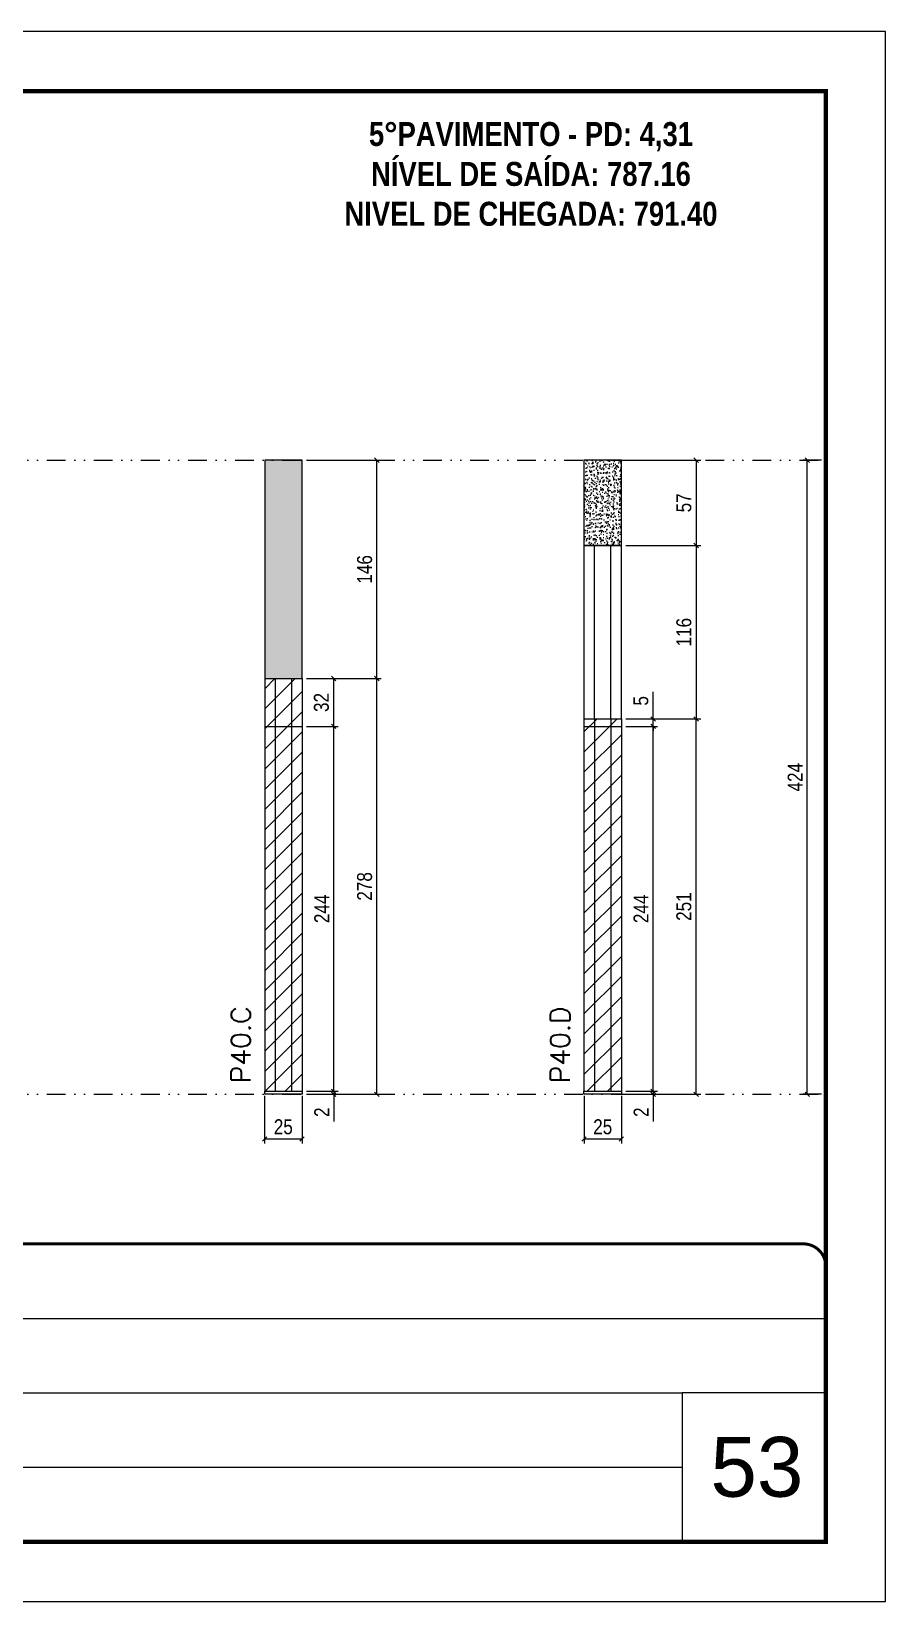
# Model space of a CAD drawing. Extents: x 14400 to 27878, y -21631 to 6985.
# Drawn here: x 15327 to 15898, y -8997 to -7947 of the extents above; entities that cross this region are included whole.
import ezdxf

# ---------------------------------------------------------------- set-up
doc = ezdxf.new("R2010")
doc.units = 0
for name, pattern in [('CONTINUO', [0]), ('DASHED', [0.75, 0.5, -0.25]), ('DIVIDE2', [0.625, 0.25, -0.125, 0, -0.125, 0, -0.125])]:
    doc.linetypes.add(name, pattern=pattern)
for name, color, linetype, lineweight in [('CARIMBO', 255, 'Continuous', 9), ('Folhas', 255, 'Continuous', 9), ('Hachura', 251, 'Continuous', 9), ('SARRAFO DE PRESSAO', 251, 'DASHED', 9), ('Texto Seção', 7, 'Continuous', 15)]:
    doc.layers.add(name, color=color, linetype=linetype, lineweight=lineweight)
for name, color, linetype in [('COTA', 241, 'Continuous'), ('NOMENCLATURA', 7, 'Continuous'), ('Nível', 160, 'Continuous'), ('Painéis', 200, 'Continuous'), ('SARR_2.2x7', 40, 'Continuous')]:
    doc.layers.add(name, color=color, linetype=linetype)
doc.styles.add('ARIAL', font='arial.ttf')
doc.styles.add('COTA TECNICA', font='techl___.ttf', dxfattribs={"height": 10})
doc.styles.add('COTA TECNICA-50', font='techl___.ttf', dxfattribs={"height": 10})
doc.styles.add('REGUA-120', font='ROMANS.shx', dxfattribs={"height": 15})
doc.styles.add('ROMANC', font='techb___.ttf', dxfattribs={"height": 2.5})
doc.dimstyles.new('COTA PAINEL-50', dxfattribs={"dimtxt": 10, "dimasz": 3, "dimexe": 3, "dimexo": 3, "dimgap": 3, "dimtad": 1, "dimdec": 1, "dimzin": 12, "dimdsep": 46, "dimtxsty": 'COTA TECNICA-50', "dimblk1": 'OBLIQUE', "dimblk2": 'OBLIQUE', "dimsah": 1, "dimcen": 0.9, "dimclrd": 4, "dimclre": 4, "dimclrt": 240, "dimadec": 1, "dimazin": 3, "dimtfac": 1, "dimtdec": 1, "dimtmove": 0, "dimatfit": 3, "dimfxl": 1, "dimtolj": 1, "dimtzin": 12, "dimarcsym": 0})
doc.dimstyles.new('PAINEL', dxfattribs={"dimtxt": 10, "dimasz": 3, "dimexe": 3, "dimexo": 3, "dimgap": 3, "dimtad": 1, "dimdec": 1, "dimzin": 12, "dimdsep": 46, "dimtxsty": 'COTA TECNICA', "dimblk1": 'OBLIQUE', "dimblk2": 'OBLIQUE', "dimsah": 1, "dimcen": 0.9, "dimclrd": 4, "dimclre": 4, "dimclrt": 240, "dimadec": 1, "dimazin": 3, "dimtfac": 1, "dimtdec": 1, "dimtmove": 0, "dimatfit": 3, "dimfxl": 1, "dimtolj": 1, "dimtzin": 12, "dimarcsym": 0})

# ---------------------------------------------------------------- blocks, each defined once
blk = doc.blocks.new('9999999999')
at = {"color": 30, "linetype": 'CONTINUO'}
for p, q in [((98564.6, 34379.6), (99584, 34379.6)), ((98564.6, 34329.8), (99488, 34329.8)), ((99584, 34329.8), (99488, 34329.8)), ((99488, 34329.8), (99488, 34230.2)), ((98564.6, 34280), (99488, 34280))]:
    blk.add_line(p, q, dxfattribs=at)
at = {"color": 30, "linetype": 'CONTINUO', "const_width": 2}
blk.add_lwpolyline([(99584, 34230.2), (99584, 34414.4, 0.414214), (99569, 34429.4), (98229, 34429.4, 0.414214), (98214, 34414.4), (98214, 34245.2, 0.414214), (98229, 34230.2), (99584, 34230.2)], format="xyb", dxfattribs=at)
at = {"layer": 'Folhas'}
blk.add_lwpolyline([(98139, 34190.2), (99624, 34190.2), (99624, 35240.2), (98139, 35240.2)], close=True, dxfattribs=at)
at = {"layer": 'Folhas', "color": 30, "const_width": 3}
blk.add_lwpolyline([(98214, 34230.2), (99584, 34230.2), (99584, 35200.2), (98214, 35200.2)], close=True, dxfattribs=at)
blk = doc.blocks.new('_Oblique')
at = {"color": 0, "linetype": 'ByBlock', "lineweight": -2}
blk.add_line((-0.5, -0.5), (0.5, 0.5), dxfattribs=at)
blk = doc.blocks.new('*D2058')
at = {"layer": 'COTA', "color": 4, "lineweight": -2, "transparency": 16777216}
for p, q in [((15483.2, -8658.5), (15483.2, -8690.4)), ((15508.2, -8658.5), (15508.2, -8690.4)), ((15483.2, -8687.4), (15508.2, -8687.4))]:
    blk.add_line(p, q, dxfattribs=at)
at = {"layer": 'Defpoints', "color": 0, "transparency": 16777216}
for p in [(15483.2, -8655.5), (15508.2, -8655.5), (15508.2, -8687.4)]:
    blk.add_point(p, dxfattribs=at)
at = {"layer": 'COTA', "color": 4, "lineweight": -2, "transparency": 16777216, "xscale": 3, "yscale": 3, "zscale": 3, "rotation": 180}
blk.add_blockref('_Oblique', (15483.2, -8687.4), dxfattribs=at)
at = {"layer": 'COTA', "color": 4, "lineweight": -2, "transparency": 16777216, "xscale": 3, "yscale": 3, "zscale": 3}
blk.add_blockref('_Oblique', (15508.2, -8687.4), dxfattribs=at)
at = {"layer": 'COTA', "color": 240, "transparency": 16777216, "insert": (15495.7, -8679.3), "char_height": 10, "attachment_point": 5, "style": 'COTA TECNICA'}
blk.add_mtext('\\A1;25', dxfattribs=at)
blk = doc.blocks.new('*D2059')
at = {"layer": 'COTA', "color": 4, "lineweight": -2, "transparency": 16777216}
for p, q in [((15511.2, -8655.5), (15532.4, -8655.5)), ((15511.2, -8657.5), (15532.4, -8657.5)), ((15529.4, -8655.5), (15529.4, -8652.5)), ((15529.4, -8655.5), (15529.4, -8657.5)), ((15529.4, -8657.5), (15529.4, -8675.6))]:
    blk.add_line(p, q, dxfattribs=at)
at = {"layer": 'Defpoints', "color": 0, "transparency": 16777216}
for p in [(15508.2, -8655.5), (15508.2, -8657.5), (15529.4, -8655.5)]:
    blk.add_point(p, dxfattribs=at)
at = {"layer": 'COTA', "color": 4, "lineweight": -2, "transparency": 16777216, "xscale": 3, "yscale": 3, "zscale": 3}
for p, rotation in [((15529.4, -8655.5), 270), ((15529.4, -8657.5), 90)]:
    blk.add_blockref('_Oblique', p, dxfattribs=dict(at, rotation=rotation))
at = {"layer": 'COTA', "color": 240, "transparency": 16777216, "insert": (15521.4, -8669.5), "char_height": 10, "attachment_point": 5, "rotation": 90, "style": 'COTA TECNICA-50'}
blk.add_mtext('\\A1;2', dxfattribs=at)
blk = doc.blocks.new('*D2060')
at = {"layer": 'COTA', "color": 4, "lineweight": -2, "transparency": 16777216}
for p, q in [((15511.2, -8379.5), (15561.2, -8379.5)), ((15558.2, -8657.5), (15558.2, -8379.5)), ((15511.2, -8657.5), (15561.2, -8657.5))]:
    blk.add_line(p, q, dxfattribs=at)
at = {"layer": 'Defpoints', "color": 0, "transparency": 16777216}
for p in [(15508.2, -8379.5), (15558.2, -8379.5), (15508.2, -8657.5)]:
    blk.add_point(p, dxfattribs=at)
at = {"layer": 'COTA', "color": 4, "lineweight": -2, "transparency": 16777216, "xscale": 3, "yscale": 3, "zscale": 3}
for p, rotation in [((15558.2, -8379.5), 90), ((15558.2, -8657.5), 270)]:
    blk.add_blockref('_Oblique', p, dxfattribs=dict(at, rotation=rotation))
at = {"layer": 'COTA', "color": 240, "transparency": 16777216, "insert": (15550.1, -8518.5), "char_height": 10, "attachment_point": 5, "rotation": 90, "style": 'COTA TECNICA-50'}
blk.add_mtext('\\A1;278', dxfattribs=at)
blk = doc.blocks.new('*D2061')
at = {"layer": 'COTA', "color": 4, "lineweight": -2, "transparency": 16777216}
for p, q in [((15511.2, -8233.5), (15561.2, -8233.5)), ((15558.2, -8379.5), (15558.2, -8233.5)), ((15511.2, -8379.5), (15561.2, -8379.5))]:
    blk.add_line(p, q, dxfattribs=at)
at = {"layer": 'Defpoints', "color": 0, "transparency": 16777216}
for p in [(15508.2, -8233.5), (15558.2, -8233.5), (15508.2, -8379.5)]:
    blk.add_point(p, dxfattribs=at)
at = {"layer": 'COTA', "color": 4, "lineweight": -2, "transparency": 16777216, "xscale": 3, "yscale": 3, "zscale": 3}
for p, rotation in [((15558.2, -8233.5), 90), ((15558.2, -8379.5), 270)]:
    blk.add_blockref('_Oblique', p, dxfattribs=dict(at, rotation=rotation))
at = {"layer": 'COTA', "color": 240, "transparency": 16777216, "insert": (15550.1, -8306.5), "char_height": 10, "attachment_point": 5, "rotation": 90, "style": 'COTA TECNICA'}
blk.add_mtext('\\A1;146', dxfattribs=at)
blk = doc.blocks.new('*D2071')
at = {"layer": 'COTA', "color": 4, "lineweight": -2, "transparency": 16777216}
for p, q in [((15511.2, -8411.5), (15532.4, -8411.5)), ((15529.4, -8655.5), (15529.4, -8411.5)), ((15511.2, -8655.5), (15532.4, -8655.5))]:
    blk.add_line(p, q, dxfattribs=at)
at = {"layer": 'Defpoints', "color": 0, "transparency": 16777216}
for p in [(15508.2, -8411.5), (15529.4, -8411.5), (15508.2, -8655.5)]:
    blk.add_point(p, dxfattribs=at)
at = {"layer": 'COTA', "color": 4, "lineweight": -2, "transparency": 16777216, "xscale": 3, "yscale": 3, "zscale": 3}
for p, rotation in [((15529.4, -8411.5), 90), ((15529.4, -8655.5), 270)]:
    blk.add_blockref('_Oblique', p, dxfattribs=dict(at, rotation=rotation))
at = {"layer": 'COTA', "color": 240, "transparency": 16777216, "insert": (15521.4, -8533.5), "char_height": 10, "attachment_point": 5, "rotation": 90, "style": 'COTA TECNICA'}
blk.add_mtext('\\A1;244', dxfattribs=at)
blk = doc.blocks.new('*D2072')
at = {"layer": 'COTA', "color": 4, "lineweight": -2, "transparency": 16777216}
for p, q in [((15511.2, -8379.5), (15532.4, -8379.5)), ((15529.4, -8411.5), (15529.4, -8379.5)), ((15511.2, -8411.5), (15532.4, -8411.5))]:
    blk.add_line(p, q, dxfattribs=at)
at = {"layer": 'Defpoints', "color": 0, "transparency": 16777216}
for p in [(15508.2, -8379.5), (15529.4, -8379.5), (15508.2, -8411.5)]:
    blk.add_point(p, dxfattribs=at)
at = {"layer": 'COTA', "color": 4, "lineweight": -2, "transparency": 16777216, "xscale": 3, "yscale": 3, "zscale": 3}
for p, rotation in [((15529.4, -8379.5), 90), ((15529.4, -8411.5), 270)]:
    blk.add_blockref('_Oblique', p, dxfattribs=dict(at, rotation=rotation))
at = {"layer": 'COTA', "color": 240, "transparency": 16777216, "insert": (15521.2, -8395.5), "char_height": 10, "attachment_point": 5, "rotation": 90, "style": 'COTA TECNICA'}
blk.add_mtext('\\A1;32', dxfattribs=at)
blk = doc.blocks.new('*D2062')
at = {"layer": 'COTA', "color": 4, "lineweight": -2, "transparency": 16777216}
for p, q in [((15696.8, -8658.5), (15696.8, -8690.4)), ((15721.8, -8658.5), (15721.8, -8690.4)), ((15696.8, -8687.4), (15721.8, -8687.4))]:
    blk.add_line(p, q, dxfattribs=at)
at = {"layer": 'Defpoints', "color": 0, "transparency": 16777216}
for p in [(15696.8, -8655.5), (15721.8, -8655.5), (15721.8, -8687.4)]:
    blk.add_point(p, dxfattribs=at)
at = {"layer": 'COTA', "color": 4, "lineweight": -2, "transparency": 16777216, "xscale": 3, "yscale": 3, "zscale": 3, "rotation": 180}
blk.add_blockref('_Oblique', (15696.8, -8687.4), dxfattribs=at)
at = {"layer": 'COTA', "color": 4, "lineweight": -2, "transparency": 16777216, "xscale": 3, "yscale": 3, "zscale": 3}
blk.add_blockref('_Oblique', (15721.8, -8687.4), dxfattribs=at)
at = {"layer": 'COTA', "color": 240, "transparency": 16777216, "insert": (15709.3, -8679.3), "char_height": 10, "attachment_point": 5, "style": 'COTA TECNICA'}
blk.add_mtext('\\A1;25', dxfattribs=at)
blk = doc.blocks.new('*D2063')
at = {"layer": 'COTA', "color": 4, "lineweight": -2, "transparency": 16777216}
for p, q in [((15724.8, -8655.5), (15746, -8655.5)), ((15724.8, -8657.5), (15746, -8657.5)), ((15743, -8655.5), (15743, -8652.5)), ((15743, -8655.5), (15743, -8657.5)), ((15743, -8657.5), (15743, -8675.6))]:
    blk.add_line(p, q, dxfattribs=at)
at = {"layer": 'Defpoints', "color": 0, "transparency": 16777216}
for p in [(15721.8, -8655.5), (15721.8, -8657.5), (15743, -8655.5)]:
    blk.add_point(p, dxfattribs=at)
at = {"layer": 'COTA', "color": 4, "lineweight": -2, "transparency": 16777216, "xscale": 3, "yscale": 3, "zscale": 3}
for p, rotation in [((15743, -8655.5), 270), ((15743, -8657.5), 90)]:
    blk.add_blockref('_Oblique', p, dxfattribs=dict(at, rotation=rotation))
at = {"layer": 'COTA', "color": 240, "transparency": 16777216, "insert": (15735, -8669.5), "char_height": 10, "attachment_point": 5, "rotation": 90, "style": 'COTA TECNICA-50'}
blk.add_mtext('\\A1;2', dxfattribs=at)
blk = doc.blocks.new('*D2064')
at = {"layer": 'COTA', "color": 4, "lineweight": -2, "transparency": 16777216}
for p, q in [((15724.8, -8406.5), (15774.8, -8406.5)), ((15771.8, -8657.5), (15771.8, -8406.5)), ((15724.8, -8657.5), (15774.8, -8657.5))]:
    blk.add_line(p, q, dxfattribs=at)
at = {"layer": 'Defpoints', "color": 0, "transparency": 16777216}
for p in [(15721.8, -8406.5), (15771.8, -8406.5), (15721.8, -8657.5)]:
    blk.add_point(p, dxfattribs=at)
at = {"layer": 'COTA', "color": 4, "lineweight": -2, "transparency": 16777216, "xscale": 3, "yscale": 3, "zscale": 3}
for p, rotation in [((15771.8, -8406.5), 90), ((15771.8, -8657.5), 270)]:
    blk.add_blockref('_Oblique', p, dxfattribs=dict(at, rotation=rotation))
at = {"layer": 'COTA', "color": 240, "transparency": 16777216, "insert": (15763.6, -8532), "char_height": 10, "attachment_point": 5, "rotation": 90, "style": 'COTA TECNICA-50'}
blk.add_mtext('\\A1;251', dxfattribs=at)
blk = doc.blocks.new('*D2073')
at = {"layer": 'COTA', "color": 4, "lineweight": -2, "transparency": 16777216}
for p, q in [((15724.8, -8411.5), (15746, -8411.5)), ((15743, -8655.5), (15743, -8411.5)), ((15724.8, -8655.5), (15746, -8655.5))]:
    blk.add_line(p, q, dxfattribs=at)
at = {"layer": 'Defpoints', "color": 0, "transparency": 16777216}
for p in [(15721.8, -8411.5), (15743, -8411.5), (15721.8, -8655.5)]:
    blk.add_point(p, dxfattribs=at)
at = {"layer": 'COTA', "color": 4, "lineweight": -2, "transparency": 16777216, "xscale": 3, "yscale": 3, "zscale": 3}
for p, rotation in [((15743, -8411.5), 90), ((15743, -8655.5), 270)]:
    blk.add_blockref('_Oblique', p, dxfattribs=dict(at, rotation=rotation))
at = {"layer": 'COTA', "color": 240, "transparency": 16777216, "insert": (15734.9, -8533.5), "char_height": 10, "attachment_point": 5, "rotation": 90, "style": 'COTA TECNICA'}
blk.add_mtext('\\A1;244', dxfattribs=at)
blk = doc.blocks.new('*D2074')
at = {"layer": 'COTA', "color": 4, "lineweight": -2, "transparency": 16777216}
for p, q in [((15743, -8406.5), (15743, -8388.4)), ((15724.8, -8406.5), (15746, -8406.5)), ((15743, -8411.5), (15743, -8406.5)), ((15724.8, -8411.5), (15746, -8411.5)), ((15743, -8411.5), (15743, -8414.5))]:
    blk.add_line(p, q, dxfattribs=at)
at = {"layer": 'Defpoints', "color": 0, "transparency": 16777216}
for p in [(15721.8, -8406.5), (15743, -8406.5), (15721.8, -8411.5)]:
    blk.add_point(p, dxfattribs=at)
at = {"layer": 'COTA', "color": 4, "lineweight": -2, "transparency": 16777216, "xscale": 3, "yscale": 3, "zscale": 3}
for p, rotation in [((15743, -8406.5), 270), ((15743, -8411.5), 90)]:
    blk.add_blockref('_Oblique', p, dxfattribs=dict(at, rotation=rotation))
at = {"layer": 'COTA', "color": 240, "transparency": 16777216, "insert": (15734.8, -8394.4), "char_height": 10, "attachment_point": 5, "rotation": 90, "style": 'COTA TECNICA'}
blk.add_mtext('\\A1;5', dxfattribs=at)
blk = doc.blocks.new('*D2098')
at = {"layer": 'COTA', "color": 4, "lineweight": -2, "transparency": 16777216}
for p, q in [((15724.8, -8233.5), (15774.8, -8233.5)), ((15771.8, -8233.5), (15771.8, -8290.5)), ((15724.8, -8290.5), (15774.8, -8290.5))]:
    blk.add_line(p, q, dxfattribs=at)
at = {"layer": 'Defpoints', "color": 0, "transparency": 16777216}
for p in [(15721.8, -8233.5), (15721.8, -8290.5), (15771.8, -8290.5)]:
    blk.add_point(p, dxfattribs=at)
at = {"layer": 'COTA', "color": 4, "lineweight": -2, "transparency": 16777216, "xscale": 3, "yscale": 3, "zscale": 3}
for p, rotation in [((15771.8, -8233.5), 90), ((15771.8, -8290.5), 270)]:
    blk.add_blockref('_Oblique', p, dxfattribs=dict(at, rotation=rotation))
at = {"layer": 'COTA', "color": 240, "transparency": 16777216, "insert": (15763.6, -8262), "char_height": 10, "attachment_point": 5, "rotation": 90, "style": 'COTA TECNICA'}
blk.add_mtext('\\A1;57', dxfattribs=at)
blk = doc.blocks.new('*D2099')
at = {"layer": 'COTA', "color": 4, "lineweight": -2, "transparency": 16777216}
for p, q in [((15724.8, -8290.5), (15774.8, -8290.5)), ((15771.8, -8290.5), (15771.8, -8406.5)), ((15724.8, -8406.5), (15774.8, -8406.5))]:
    blk.add_line(p, q, dxfattribs=at)
at = {"layer": 'Defpoints', "color": 0, "transparency": 16777216}
for p in [(15721.8, -8290.5), (15721.8, -8406.5), (15771.8, -8406.5)]:
    blk.add_point(p, dxfattribs=at)
at = {"layer": 'COTA', "color": 4, "lineweight": -2, "transparency": 16777216, "xscale": 3, "yscale": 3, "zscale": 3}
for p, rotation in [((15771.8, -8290.5), 90), ((15771.8, -8406.5), 270)]:
    blk.add_blockref('_Oblique', p, dxfattribs=dict(at, rotation=rotation))
at = {"layer": 'COTA', "color": 240, "transparency": 16777216, "insert": (15763.6, -8348.5), "char_height": 10, "attachment_point": 5, "rotation": 90, "style": 'COTA TECNICA'}
blk.add_mtext('\\A1;116', dxfattribs=at)
blk = doc.blocks.new('*D4193')
at = {"layer": 'COTA', "color": 4, "lineweight": -2, "transparency": 16777216}
for p, q in [((15855.5, -8233.5), (15843.1, -8233.5)), ((15846.1, -8657.5), (15846.1, -8233.5)), ((15855.5, -8657.5), (15843.1, -8657.5))]:
    blk.add_line(p, q, dxfattribs=at)
at = {"layer": 'Defpoints', "color": 0, "transparency": 16777216}
for p in [(15846.1, -8233.5), (15858.5, -8233.5), (15858.5, -8657.5)]:
    blk.add_point(p, dxfattribs=at)
at = {"layer": 'COTA', "color": 4, "lineweight": -2, "transparency": 16777216, "xscale": 3, "yscale": 3, "zscale": 3}
for p, rotation in [((15846.1, -8233.5), 90), ((15846.1, -8657.5), 270)]:
    blk.add_blockref('_Oblique', p, dxfattribs=dict(at, rotation=rotation))
at = {"layer": 'COTA', "color": 240, "transparency": 16777216, "insert": (15838, -8445.5), "char_height": 10, "attachment_point": 5, "rotation": 90, "style": 'COTA TECNICA'}
blk.add_mtext('\\A1;424', dxfattribs=at)

msp = doc.modelspace()

# ---------------------------------------------------------------- hatches: boundary and pattern name
at = {"layer": 'COTA'}
h = msp.add_hatch(dxfattribs=at)
h.set_pattern_fill('AR-CONC', color=256, scale=0.03)
h.set_pattern_definition([(50, (-4755, -3121.7253), (5.4655401, -0.4781726), [0.5715, -6.2865]), (355, (-4755, -3121.7253), (-1.0573026, 5.7317054), [0.4572, -5.0292175]), (100.451445, (-4754.5445, -3121.765), (4.4082374, 5.2535326), [0.4857003, -5.3427073]), (46.1842, (-4755, -3120.201), (8.1323712, -1.2612698), [0.85725, -9.42975]), (96.635558, (-4754.322, -3120.3064), (7.122124, 7.4227837), [0.7285507, -8.0140682]), (351.18415, (-4755, -3120.201), (7.122124, 7.4227837), [0.685799, -7.543792]), (21, (-4754.238, -3120.5823), (4.5484317, -3.0679559), [0.5715, -6.2865]), (326, (-4754.238, -3120.5823), (1.8540609, 5.525639), [0.4572, -5.0292]), (71.451445, (-4753.859, -3120.838), (6.4024926, 2.457683), [0.4857003, -5.3426981]), (37.5, (-4755, -3121.7253), (0.0926581, 2.53665117), [0, -4.96824, 0, -5.1054, 0, -5.04825]), (7.5, (-4755, -3121.7253), (2.00458988, 3.00541724), [0, -2.91084, 0, -4.85394, 0, -1.92405]), (327.5, (-4756.6993, -3121.7253), (4.06771786, -0.17186232), [0, -1.905, 0, -5.9436, 0, -7.8867]), (317.5, (-4757.4613, -3121.7253), (4.44387544, 0.76279473), [0, -2.4765, 0, -3.94716, 0, -5.6007])])
h.paths.add_polyline_path([(15508.25, -8233.47), (15483.25, -8233.47), (15483.25, -8379.47), (15508.25, -8379.47)])
h = msp.add_hatch(dxfattribs=at)
h.set_pattern_fill('AR-CONC', color=256, scale=0.03)
h.set_pattern_definition([(50, (0, 91), (5.4655401, -0.4781726), [0.5715, -6.2865]), (355, (0, 91), (-1.0573026, 5.7317054), [0.4572, -5.0292175]), (100.451445, (0.4555, 90.96), (4.4082374, 5.2535326), [0.4857003, -5.3427073]), (46.1842, (0, 92.524), (8.1323712, -1.2612698), [0.85725, -9.42975]), (96.63556, (0.678, 92.419), (7.122124, 7.4227837), [0.7285507, -8.0140682]), (351.18415, (0, 92.524), (7.122124, 7.4227837), [0.685799, -7.543792]), (21, (0.762, 92.143), (4.5484317, -3.067956), [0.5715, -6.2865]), (326, (0.762, 92.143), (1.8540609, 5.525639), [0.4572, -5.0292]), (71.451445, (1.141, 91.8873), (6.4024926, 2.457683), [0.4857003, -5.3426981]), (37.5, (0, 91), (0.0926581, 2.53665117), [0, -4.96824, 0, -5.1054, 0, -5.04825]), (7.5, (0, 91), (2.00458988, 3.00541724), [0, -2.91084, 0, -4.85394, 0, -1.92405]), (327.5, (-1.6993, 91), (4.06771786, -0.17186232), [0, -1.905, 0, -5.9436, 0, -7.8867]), (317.5, (-2.4613, 91), (4.44387544, 0.7627947), [0, -2.4765, 0, -3.94716, 0, -5.6007])])
h.paths.add_polyline_path([(15721.76, -8233.47), (15696.76, -8233.47), (15696.76, -8290.47), (15721.76, -8290.47)])
at = {"layer": 'Hachura', "linetype": 'ByBlock'}
h = msp.add_hatch(dxfattribs=at)
h.set_pattern_fill('ANSI31', color=256, scale=3)
h.paths.add_polyline_path([(14827.27, -8411.47), (14606.27, -8411.47), (14606.27, -8533.47), (14827.27, -8533.47)])
h.paths.add_polyline_path([(14827.27, -8533.47), (14606.27, -8533.47), (14606.27, -8655.47), (14827.27, -8655.47)])
h.paths.add_polyline_path([(15260.02, -8533.47), (15039.02, -8533.47), (15039.02, -8655.47), (15260.02, -8655.47)])
h.paths.add_polyline_path([(15260.02, -8411.47), (15039.02, -8411.47), (15039.02, -8533.47), (15260.02, -8533.47)])
h.paths.add_polyline_path([(15508.25, -8411.47), (15483.25, -8411.47), (15483.25, -8655.47), (15508.25, -8655.47)])
h.paths.add_polyline_path([(15508.25, -8379.47), (15483.25, -8379.47), (15483.25, -8411.47), (15508.25, -8411.47)])
h.paths.add_polyline_path([(15721.76, -8406.47), (15696.76, -8406.47), (15696.76, -8411.47), (15721.76, -8411.47)])
h.paths.add_polyline_path([(15721.76, -8411.47), (15696.76, -8411.47), (15696.76, -8655.47), (15721.76, -8655.47)])

# ---------------------------------------------------------------- linework, layer by layer
at = {"layer": 'COTA'}
for points in [[(15483.25, -8379.47), (15508.25, -8379.47), (15508.25, -8233.47), (15483.25, -8233.47)], [(15696.76, -8290.47), (15721.76, -8290.47), (15721.76, -8233.47), (15696.76, -8233.47)]]:
    msp.add_lwpolyline(points, close=True, dxfattribs=at)
at = {"layer": 'Nível', "color": 4, "linetype": 'DIVIDE2', "ltscale": 50}
for p, q in [((14488.47, -8233.47), (15858.47, -8233.47)), ((14488.47, -8657.47), (15858.47, -8657.47))]:
    msp.add_line(p, q, dxfattribs=at)
at = {"layer": 'Painéis'}
for p, q in [((15483.25, -8379.47), (15483.25, -8655.47)), ((15483.25, -8379.47), (15508.25, -8379.47)), ((15508.25, -8379.47), (15508.25, -8655.47)), ((15696.76, -8406.47), (15696.76, -8655.47)), ((15696.76, -8406.47), (15721.76, -8406.47)), ((15721.76, -8406.47), (15721.76, -8655.47)), ((15483.25, -8411.47), (15508.25, -8411.47)), ((15696.76, -8411.47), (15721.76, -8411.47)), ((15483.25, -8655.47), (15508.25, -8655.47)), ((15483.25, -8657.47), (15483.25, -8655.47)), ((15508.25, -8657.47), (15483.25, -8657.47)), ((15508.25, -8655.47), (15508.25, -8657.47)), ((15696.76, -8655.47), (15721.76, -8655.47)), ((15696.76, -8657.47), (15696.76, -8655.47)), ((15721.76, -8657.47), (15696.76, -8657.47)), ((15721.76, -8655.47), (15721.76, -8657.47))]:
    msp.add_line(p, q, dxfattribs=at)
msp.add_lwpolyline([(15696.76, -8406.47), (15721.76, -8406.47), (15721.76, -8290.47), (15696.76, -8290.47)], close=True, dxfattribs=at)
at = {"layer": 'SARR_2.2x7'}
for p, q in [((15703.76, -8406.47), (15703.76, -8290.47)), ((15714.76, -8406.47), (15714.76, -8290.47)), ((15490.25, -8379.47), (15490.25, -8655.47)), ((15501.25, -8379.47), (15501.25, -8655.47)), ((15703.76, -8406.47), (15703.76, -8655.47)), ((15714.76, -8406.47), (15714.76, -8655.47))]:
    msp.add_line(p, q, dxfattribs=at)

# ---------------------------------------------------------------- block references
at = {"layer": 'SARRAFO DE PRESSAO', "color": 6, "linetype": 'ByBlock'}
msp.add_blockref('9999999999', (-83725.51, -43186.95), dxfattribs=at)

# ---------------------------------------------------------------- texts
at = {"layer": 'CARIMBO', "style": 'ARIAL'}
msp.add_text('53', height=40, dxfattribs=at).set_placement((15781.33, -8926.61))
at = {"layer": 'NOMENCLATURA', "color": 2, "insert": (15661.31, -7980.69), "char_height": 16, "attachment_point": 2, "style": 'ROMANC'}
msp.add_mtext_dynamic_manual_height_columns('\\P5°PAVIMENTO - PD: 4,31\\PNÍVEL DE SAÍDA: 787.16\\PNIVEL DE CHEGADA: 791.40', width=432.3511, gutter_width=1, heights=[0], dxfattribs=at)
at = {"layer": 'Texto Seção', "char_height": 13, "width": 370.6998, "attachment_point": 7, "rotation": 90, "style": 'REGUA-120'}
for s, insert in [('P40.C', (15473.8, -8650.05)), ('P40.D', (15687.31, -8650.05))]:
    msp.add_mtext(s, dxfattribs=dict(at, insert=insert))

# ---------------------------------------------------------------- dimensions: what is measured, and where the dimension line sits
at = {"layer": 'COTA'}
for base, p1, p2, dimstyle, picture, middle in [((15558.24, -8233.47), (15508.25, -8379.47), (15508.25, -8233.47), 'PAINEL', '*D2061', (15550.13, -8306.47)), ((15771.75, -8290.47), (15721.76, -8233.47), (15721.76, -8290.47), 'PAINEL', '*D2098', (15763.64, -8261.97)), ((15846.09, -8233.47), (15858.47, -8657.47), (15858.47, -8233.47), 'PAINEL', '*D4193', (15838.02, -8445.47)), ((15771.75, -8406.47), (15721.76, -8290.47), (15721.76, -8406.47), 'PAINEL', '*D2099', (15763.65, -8348.47)), ((15558.24, -8379.47), (15508.25, -8657.47), (15508.25, -8379.47), 'COTA PAINEL-50', '*D2060', (15550.14, -8518.47)), ((15529.44, -8379.47), (15508.25, -8411.47), (15508.25, -8379.47), 'PAINEL', '*D2072', (15521.22, -8395.47)), ((15742.96, -8406.47), (15721.76, -8411.47), (15721.76, -8406.47), 'PAINEL', '*D2074', (15734.85, -8394.42)), ((15529.44, -8411.47), (15508.25, -8655.47), (15508.25, -8411.47), 'PAINEL', '*D2071', (15521.37, -8533.47)), ((15771.75, -8406.47), (15721.76, -8657.47), (15721.76, -8406.47), 'COTA PAINEL-50', '*D2064', (15763.64, -8531.97)), ((15742.96, -8411.47), (15721.76, -8655.47), (15721.76, -8411.47), 'PAINEL', '*D2073', (15734.88, -8533.47))]:
    dim = msp.add_linear_dim(base=base, p1=p1, p2=p2, angle=90, dimstyle=dimstyle, dxfattribs=at)
    dim.commit()
    dim.dimension.update_dxf_attribs({"geometry": picture, "text_midpoint": middle})
for base, p1, p2, picture, middle in [((15508.25, -8687.36), (15483.25, -8655.47), (15508.25, -8655.47), '*D2058', (15495.75, -8679.25)), ((15721.76, -8687.36), (15696.76, -8655.47), (15721.76, -8655.47), '*D2062', (15709.26, -8679.25))]:
    dim = msp.add_linear_dim(base=base, p1=p1, p2=p2, dimstyle='PAINEL', override={"dimarcsym": 2}, dxfattribs=at)
    dim.commit()
    dim.dimension.update_dxf_attribs({"geometry": picture, "text_midpoint": middle})
for base, p1, p2, picture, middle in [((15529.44, -8655.47), (15508.25, -8657.47), (15508.25, -8655.47), '*D2059', (15529.44, -8669.52)), ((15742.96, -8655.47), (15721.76, -8657.47), (15721.76, -8655.47), '*D2063', (15742.96, -8669.52))]:
    dim = msp.add_linear_dim(base=base, p1=p1, p2=p2, angle=90, dimstyle='COTA PAINEL-50', dxfattribs=at)
    dim.commit()
    dim.dimension.update_dxf_attribs({"geometry": picture, "text_midpoint": middle, "dimtype": 160})

doc.saveas('drawing.dxf')
